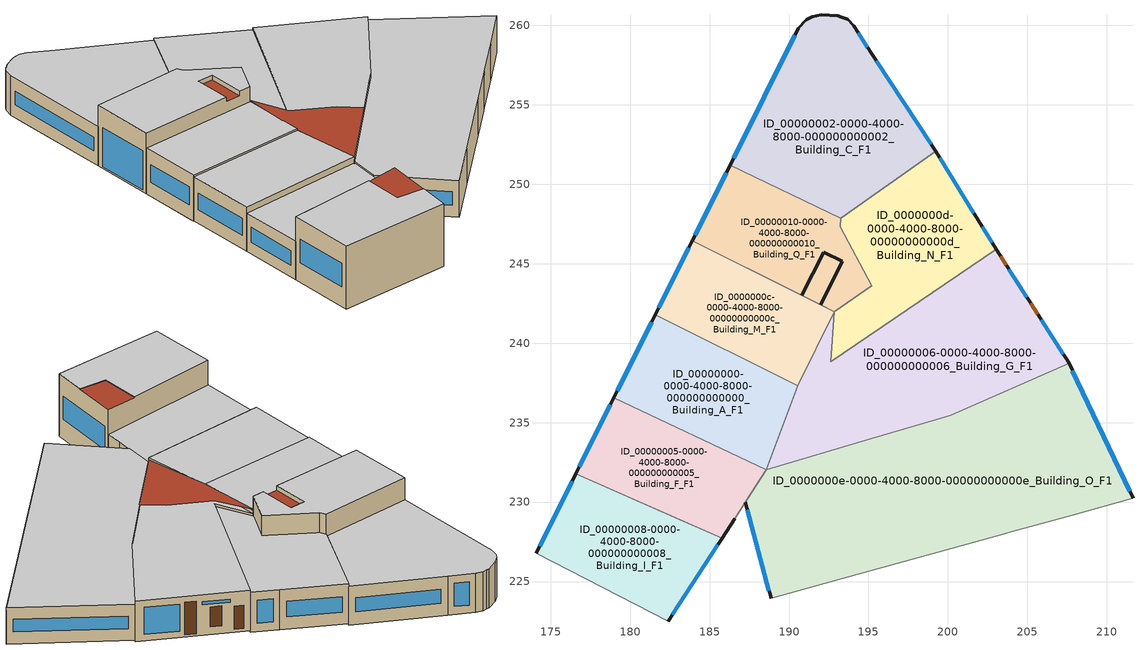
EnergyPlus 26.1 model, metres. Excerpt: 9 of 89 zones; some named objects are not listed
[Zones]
ID_00000010-0000-4000-8000-000000000010_Building_Q_F1
 floor ground (FLOOR_CONSTRUCTION_BE_TH_01_EXISTING): 183.91,246.45 186.28,251.2 193.26,247.86 193.22,247.34 195.2,243.6 192.85,241.99 z3.75
 wall outside (WALL_CONSTRUCTION_BE_TH_01_EXISTING): 186.28,251.2 183.91,246.45 z3.75:8.88; 190.81,243.01 192.18,245.74 193.36,245.15 191.98,242.42 z8.5:8.88
 wall adiabatic (WALL_CONSTRUCTION_BE_TH_01_EXISTING): 192.85,241.99 195.2,243.6 193.22,247.34 193.26,247.86 186.28,251.2 z3.75:8.88; 183.91,246.45,8.88 183.91,246.45,3.75 192.85,241.99,3.75 192.85,241.99,8.88 191.98,242.42,8.88 191.98,242.42,8.5 190.81,243.01,8.5 190.81,243.01,8.88
 window (WINDOW_CONSTRUCTION_BE_TH_01_EXISTING): 186.05,250.73 184.08,246.79 z3.93:7.21
 ceiling to ID_00000010-0000-4000-8000-000000000010_Building_Q_F2 (FLOOR_CONSTRUCTION_BE_TH_01_EXISTING): 183.91,246.45 190.81,243.01 192.18,245.74 193.36,245.15 191.98,242.42 192.85,241.99 195.2,243.6 193.22,247.34 193.26,247.86 186.28,251.2 z8.88
 roof outside (ROOF_CONSTRUCTION_BE_TH_01_EXISTING): 190.81,243.01 191.98,242.42 193.36,245.15 192.18,245.74 z8.5
ID_00000002-0000-4000-8000-000000000002_Building_C_F1
 floor ground (FLOOR_CONSTRUCTION_BE_TH_01_EXISTING): 186.28,251.2 189.69,258.01 190.59,259.82 191.08,260.37 191.46,260.53 192.04,260.67 193.07,260.6 193.32,260.53 193.69,260.38 194.08,259.97 195.2,258.2 195.4,257.9 199.23,252.09 193.26,247.86 z3.75
 wall outside (WALL_CONSTRUCTION_BE_TH_01_EXISTING): 199.23,252.09 195.2,258.2 194.08,259.97 193.69,260.38 193.32,260.53 193.07,260.6 192.04,260.67 191.46,260.53 191.08,260.37 190.59,259.82 186.28,251.2 z3.75:7.05
 wall adiabatic (WALL_CONSTRUCTION_BE_TH_01_EXISTING): 186.28,251.2 193.26,247.86 199.23,252.09 z3.75:7.05
 window (WINDOW_CONSTRUCTION_BE_TH_01_EXISTING): 194.94,258.62 194.35,259.55 z4.42:6.38; 198.95,252.51 195.48,257.78 z4.81:5.99; 190.37,259.37 186.51,251.64 z4.83:5.97
 ceiling to ID_00000002-0000-4000-8000-000000000002_Building_C_F2 (FLOOR_CONSTRUCTION_BE_TH_01_EXISTING): 186.28,251.2 193.26,247.86 199.23,252.09 195.2,258.2 194.08,259.97 193.69,260.38 193.32,260.53 193.07,260.6 192.04,260.67 191.46,260.53 191.08,260.37 190.59,259.82 z7.05
ID_0000000c-0000-4000-8000-00000000000c_Building_M_F1
 floor ground (FLOOR_CONSTRUCTION_BE_TH_01_EXISTING): 181.58,241.78 181.73,242.09 183.91,246.45 192.85,241.99 190.54,237.32 z3.76
 wall outside (WALL_CONSTRUCTION_BE_TH_01_EXISTING): 183.91,246.45 181.58,241.78 z3.76:7.64
 wall adiabatic (WALL_CONSTRUCTION_BE_TH_01_EXISTING): 181.58,241.78 190.54,237.32 192.85,241.99 183.91,246.45 z3.76:7.64
 window (WINDOW_CONSTRUCTION_BE_TH_01_EXISTING): 183.69,246.01 181.8,242.23 z4.96:6.45
 ceiling to ID_0000000c-0000-4000-8000-00000000000c_Building_M_F2 (FLOOR_CONSTRUCTION_BE_TH_01_EXISTING): 181.58,241.78 190.54,237.32 192.85,241.99 183.91,246.45 z7.64
ID_0000000e-0000-4000-8000-00000000000e_Building_O_F1
 floor ground (FLOOR_CONSTRUCTION_BE_O_01_EXISTING): 187.26,230 188.58,232.03 193.03,233.35 195.16,233.98 200.18,235.47 207.62,238.72 211.65,230.24 188.87,223.95 z4.09
 wall outside (WALL_CONSTRUCTION_BE_O_01_EXISTING): 211.65,230.24 207.62,238.72 / 187.26,230 188.87,223.95 z4.09:7.16
 wall adiabatic (WALL_CONSTRUCTION_BE_O_01_EXISTING): 207.62,238.72 200.18,235.47 199.22,235.19 195.16,233.98 188.58,232.03 187.26,230 / 188.87,223.95 193.41,225.21 200.27,227.1 203.59,228.02 204,228.13 207.83,229.18 211.65,230.24 z4.09:7.16
 window (WINDOW_CONSTRUCTION_BE_O_01_EXISTING): 211.43,230.69 207.84,238.27 z5.09:6.16; 187.38,229.51 188.74,224.43 z5.06:6.19
 ceiling to ID_0000000e-0000-4000-8000-00000000000e_Building_O_F2 (FLOOR_CONSTRUCTION_BE_O_01_EXISTING): 187.26,230 188.87,223.95 211.65,230.24 207.62,238.72 200.18,235.47 195.16,233.98 188.58,232.03 z7.16
ID_00000000-0000-4000-8000-000000000000_Building_A_F1
 floor ground (FLOOR_CONSTRUCTION_BE_TH_01_EXISTING): 178.97,236.57 181.58,241.78 190.54,237.32 188.58,232.03 z3.82
 wall outside (WALL_CONSTRUCTION_BE_TH_01_EXISTING): 181.58,241.78 178.97,236.57 z3.82:7.55
 wall adiabatic (WALL_CONSTRUCTION_BE_TH_01_EXISTING): 178.97,236.57 188.58,232.03 190.54,237.32 181.58,241.78 z3.82:7.55
 window (WINDOW_CONSTRUCTION_BE_TH_01_EXISTING): 181.35,241.33 179.2,237.02 z4.99:6.38
 ceiling to ID_00000000-0000-4000-8000-000000000000_Building_A_F2 (FLOOR_CONSTRUCTION_BE_TH_01_EXISTING): 178.97,236.57 188.58,232.03 190.54,237.32 181.58,241.78 z7.55
ID_00000005-0000-4000-8000-000000000005_Building_F_F1
 floor ground (FLOOR_CONSTRUCTION_BE_TH_01_EXISTING): 176.57,231.77 178.97,236.57 188.58,232.03 187.26,230 185.79,227.73 z3.83
 wall outside (WALL_CONSTRUCTION_BE_TH_01_EXISTING): 178.97,236.57 176.57,231.77 / 185.79,227.73 186.57,228.94 z3.83:7.07
 wall adiabatic (WALL_CONSTRUCTION_BE_TH_01_EXISTING): 186.57,228.94 188.58,232.03 178.97,236.57 / 176.57,231.77 185.79,227.73 z3.83:7.07
 window (WINDOW_CONSTRUCTION_BE_TH_01_EXISTING): 178.75,236.13 176.8,232.22 z4.84:6.07
 ceiling to ID_00000005-0000-4000-8000-000000000005_Building_F_F2 (FLOOR_CONSTRUCTION_BE_TH_01_EXISTING): 176.57,231.77 185.79,227.73 186.57,228.94 188.58,232.03 178.97,236.57 z7.07
ID_00000006-0000-4000-8000-000000000006_Building_G_F1
 floor ground (FLOOR_CONSTRUCTION_BE_TH_01_EXISTING): 188.58,232.03 190.54,237.32 192.85,241.99 192.63,238.83 203.04,245.91 207.62,238.72 200.18,235.47 195.16,233.98 193.03,233.35 z3.98
 wall outside (WALL_CONSTRUCTION_BE_TH_01_EXISTING): 207.62,238.72 203.04,245.91 z3.98:7.4
 wall adiabatic (WALL_CONSTRUCTION_BE_TH_01_EXISTING): 203.04,245.91 192.63,238.83 192.85,241.99 190.54,237.32 188.58,232.03 195.16,233.98 199.22,235.19 200.18,235.47 207.62,238.72 z3.98:7.4
 window (WINDOW_CONSTRUCTION_BE_TH_01_EXISTING): 207.26,239.3 205.86,241.49 z4.52:6.8; 204.96,242.89 203.83,244.66 z6.57:6.8
 door (DOOR_CONSTRUCTION_BE_TH_01_EXISTING): 205.65,241.81 205.2,242.52 z4.15:6.93; 204.65,243.39 204.18,244.11 z4.63:6.31; 203.68,244.9 203.31,245.48 z4.24:6.17
 ceiling to ID_00000006-0000-4000-8000-000000000006_Building_G_F2 (FLOOR_CONSTRUCTION_BE_TH_01_EXISTING): 188.58,232.03 195.16,233.98 200.18,235.47 207.62,238.72 203.04,245.91 192.63,238.83 192.85,241.99 190.54,237.32 z7.4
 roof outside (ROOF_CONSTRUCTION_BE_TH_01_EXISTING): 188.58,232.03,7.4 191.7,232.96,7.51 193.03,233.35,7.56 195.16,233.98,7.64 194.53,235.83,7.67 192.63,238.83,7.68 192.85,241.99,7.77 190.54,237.32,7.59
ID_0000000d-0000-4000-8000-00000000000d_Building_N_F1
 floor ground (FLOOR_CONSTRUCTION_BE_TH_01_EXISTING): 192.63,238.83 192.85,241.99 195.2,243.6 193.22,247.34 193.26,247.86 199.23,252.09 203.04,245.91 z3.86
 wall outside (WALL_CONSTRUCTION_BE_TH_01_EXISTING): 203.04,245.91 201.9,247.75 199.23,252.09 z3.86:7.23
 wall adiabatic (WALL_CONSTRUCTION_BE_TH_01_EXISTING): 199.23,252.09 193.26,247.86 193.22,247.34 195.2,243.6 192.85,241.99 192.63,238.83 203.04,245.91 z3.86:7.23
 window (WINDOW_CONSTRUCTION_BE_TH_01_EXISTING): 202.78,246.33 202.16,247.33 z4.58:6.52; 201.64,248.18 199.49,251.66 z4.9:6.19
 ceiling to ID_0000000d-0000-4000-8000-00000000000d_Building_N_F2 (FLOOR_CONSTRUCTION_BE_TH_01_EXISTING): 192.63,238.83 203.04,245.91 199.23,252.09 193.26,247.86 193.22,247.34 195.2,243.6 192.85,241.99 z7.23
ID_00000008-0000-4000-8000-000000000008_Building_I_F1
 floor ground (FLOOR_CONSTRUCTION_BE_TH_01_EXISTING): 174.07,226.78 176.57,231.77 185.79,227.73 182.39,222.5 180.6,223.42 z3.84
 wall outside (WALL_CONSTRUCTION_BE_TH_01_EXISTING): 176.57,231.77 174.07,226.78 z3.84:9.13; 182.39,222.5,9.13 182.39,222.5,3.84 185.79,227.73,3.84 185.79,227.73,9.13 183.79,224.67,9.09 183.79,224.67,9.13
 wall adiabatic (WALL_CONSTRUCTION_BE_TH_01_EXISTING): 174.07,226.78 182.39,222.5 z3.84:9.13; 185.79,227.73,9.13 185.79,227.73,3.84 176.57,231.77,3.84 176.57,231.77,9.13 183.36,228.8,9.13 183.36,228.8,9.05
 window (WINDOW_CONSTRUCTION_BE_TH_01_EXISTING): 176.35,231.32 174.3,227.22 z5.49:7.49; 182.66,222.92 185.51,227.31 z5.51:7.46
 ceiling to ID_00000008-0000-4000-8000-000000000008_Building_I_F2 (FLOOR_CONSTRUCTION_BE_TH_01_EXISTING): 174.07,226.78 182.39,222.5 183.79,224.67 181.89,225.95 183.36,228.8 176.57,231.77 z9.13
 roof outside (ROOF_CONSTRUCTION_BE_TH_01_EXISTING): 181.89,225.95,9.02 183.79,224.67,9.09 185.79,227.73,9.13 183.36,228.8,9.05
[Building]
UrbanScene: North axis=0; Terrain=City; Loads convergence tolerance value=0.04; Temperature convergence tolerance value=0.4; Solar distribution=FullExterior; Maximum number of warmup days=100; Name=Demo urban block
[Site:Location]
Demo Location: City=Anonymized; Reference system=local coordinates
[WindowMaterial:Shade]
Shading_Material: Solar transmittance=0.1; Solar reflectance=0.5; Visible transmittance=0.2; Visible reflectance=0.5; Infrared hemispherical emissivity=0.9; Infrared transmittance=0.05; Thickness=0.005; Conductivity=0.1; Shade to glass distance=0.05; Top opening multiplier=0.5; Bottom opening multiplier=0.5; Left side opening multiplier=0.5; Right side opening multiplier=0.5; Airflow permeability=0
[Material]
Name | Roughness | Thickness | Conductivity | Density | Specific heat | Solar absorptance | Thermal absorptance | Visible absorptance
BE_GypsumBlock_Material | MediumSmooth | 0.1 | 0.4 | 900 | 1000
WALL_MATERIAL_BE_O_01_EXISTING; WALL_MATERIAL_BE_TH_01_EXISTING | MediumRough | 0.1 | 0.22 | 900 | 840 | 0.7 | 0.9 | 0.7
FLOOR_MATERIAL_BE_O_01_EXISTING | MediumRough | 0.1 | 0.079 | 2000 | 840 | 0.6 | 0.9 | 0.6
ROOF_MATERIAL_BE_TH_01_EXISTING | MediumRough | 0.1 | 0.17 | 800 | 920 | 0.75 | 0.9 | 0.75
FLOOR_MATERIAL_BE_TH_01_EXISTING | MediumRough | 0.1 | 0.085 | 2000 | 840 | 0.6 | 0.9 | 0.6
DOOR_MATERIAL_BE_TH_01_EXISTING | MediumSmooth | 0.04 | 0.16 | 700 | 1300 | 0.7 | 0.9 | 0.7
[Construction]
BE_Internal_Partition_Const: BE_GypsumBlock_Material
WALL_CONSTRUCTION_BE_O_01_EXISTING: WALL_MATERIAL_BE_O_01_EXISTING
FLOOR_CONSTRUCTION_BE_O_01_EXISTING: FLOOR_MATERIAL_BE_O_01_EXISTING
WINDOW_CONSTRUCTION_BE_O_01_EXISTING: GLASS_BE_O_01_EXISTING, AIR_GAP_BE_O_01_EXISTING, GLASS_BE_O_01_EXISTING
WALL_CONSTRUCTION_BE_TH_01_EXISTING: WALL_MATERIAL_BE_TH_01_EXISTING
ROOF_CONSTRUCTION_BE_TH_01_EXISTING: ROOF_MATERIAL_BE_TH_01_EXISTING
FLOOR_CONSTRUCTION_BE_TH_01_EXISTING: FLOOR_MATERIAL_BE_TH_01_EXISTING
WINDOW_CONSTRUCTION_BE_TH_01_EXISTING: GLASS_BE_TH_01_EXISTING, AIR_GAP_BE_TH_01_EXISTING, GLASS_BE_TH_01_EXISTING
DOOR_CONSTRUCTION_BE_TH_01_EXISTING: DOOR_MATERIAL_BE_TH_01_EXISTING
[WindowMaterial:Glazing] Back side infrared hemispherical emissivity=0.84; Back side solar reflectance at normal incidence=0.071; Back side visible reflectance at normal incidence=0.08; Conductivity=1; Front side infrared hemispherical emissivity=0.84; Front side solar reflectance at normal incidence=0.071; Front side visible reflectance at normal incidence=0.08; Infrared transmittance at normal incidence=0; Optical data type=SpectralAverage; Solar transmittance at normal incidence=0.775; Thickness=0.006; Visible transmittance at normal incidence=0.881
GLASS_BE_O_01_EXISTING; GLASS_BE_TH_01_EXISTING
[WindowMaterial:Gas] Gas type=Air; Thickness=0.012
AIR_GAP_BE_O_01_EXISTING; AIR_GAP_BE_TH_01_EXISTING
[Zone] Multiplier=1
Name | Ceiling height | Volume
ID_00000010-0000-4000-8000-000000000010_Building_Q_F1 | 5.12401 | 274.77
ID_00000002-0000-4000-8000-000000000002_Building_C_F1 | 3.3035 | 312.26
ID_0000000c-0000-4000-8000-00000000000c_Building_M_F1 | 3.88145 | 202.66
ID_0000000e-0000-4000-8000-00000000000e_Building_O_F1 | 3.06912 | 573.34
ID_00000000-0000-4000-8000-000000000000_Building_A_F1 | 3.73622 | 220.29
ID_00000005-0000-4000-8000-000000000005_Building_F_F1 | 3.23382 | 174.45
ID_00000006-0000-4000-8000-000000000006_Building_G_F1 | 3.4251 | 404.2
ID_0000000d-0000-4000-8000-00000000000d_Building_N_F1 | 3.36688 | 219.91
ID_00000008-0000-4000-8000-000000000008_Building_I_F1 | 5.1839 | 295.79
[InternalMass] Construction=BE_Internal_Partition_Const
Name | Zone or zonelist | Surface area
ID_00000010-0000-4000-8000-000000000010_Building_Q_F1_Vertical_Internal_Mass | ID_00000010-0000-4000-8000-000000000010_Building_Q_F1 | 26.81
ID_00000002-0000-4000-8000-000000000002_Building_C_F1_Vertical_Internal_Mass | ID_00000002-0000-4000-8000-000000000002_Building_C_F1 | 47.26
ID_0000000c-0000-4000-8000-00000000000c_Building_M_F1_Vertical_Internal_Mass | ID_0000000c-0000-4000-8000-00000000000c_Building_M_F1 | 26.11
ID_0000000e-0000-4000-8000-00000000000e_Building_O_F1_Vertical_Internal_Mass | ID_0000000e-0000-4000-8000-00000000000e_Building_O_F1 | 93.4
ID_00000000-0000-4000-8000-000000000000_Building_A_F1_Vertical_Internal_Mass | ID_00000000-0000-4000-8000-000000000000_Building_A_F1 | 29.48
ID_00000005-0000-4000-8000-000000000005_Building_F_F1_Vertical_Internal_Mass | ID_00000005-0000-4000-8000-000000000005_Building_F_F1 | 26.97
ID_00000006-0000-4000-8000-000000000006_Building_G_F1_Vertical_Internal_Mass | ID_00000006-0000-4000-8000-000000000006_Building_G_F1 | 59.01
ID_0000000d-0000-4000-8000-00000000000d_Building_N_F1_Vertical_Internal_Mass | ID_0000000d-0000-4000-8000-00000000000d_Building_N_F1 | 32.66
ID_00000008-0000-4000-8000-000000000008_Building_I_F1_Vertical_Internal_Mass | ID_00000008-0000-4000-8000-000000000008_Building_I_F1 | 28.53
[People] Number of people schedule=People_Number_Schedule; Number of people calculation method=People; Activity level schedule=People_Activity_Schedule; Carbon dioxide generation rate=3.82e-08; Fraction radiant=0.3; Sensible heat fraction=0.5; Mean radiant temperature calculation type=EnclosureAveraged
Name | Zone or zonelist or space or spacelist | Number of people
People_ID_00000010-0000-4000-8000-000000000010_Building_Q_F1 | ID_00000010-0000-4000-8000-000000000010_Building_Q_F1 | 2
People_ID_00000002-0000-4000-8000-000000000002_Building_C_F1 | ID_00000002-0000-4000-8000-000000000002_Building_C_F1 | 3
People_ID_0000000c-0000-4000-8000-00000000000c_Building_M_F1 | ID_0000000c-0000-4000-8000-00000000000c_Building_M_F1 | 2
People_ID_0000000e-0000-4000-8000-00000000000e_Building_O_F1 | ID_0000000e-0000-4000-8000-00000000000e_Building_O_F1 | 6
People_ID_00000000-0000-4000-8000-000000000000_Building_A_F1 | ID_00000000-0000-4000-8000-000000000000_Building_A_F1 | 2
People_ID_00000005-0000-4000-8000-000000000005_Building_F_F1 | ID_00000005-0000-4000-8000-000000000005_Building_F_F1 | 2
People_ID_00000006-0000-4000-8000-000000000006_Building_G_F1 | ID_00000006-0000-4000-8000-000000000006_Building_G_F1 | 3
People_ID_0000000d-0000-4000-8000-00000000000d_Building_N_F1 | ID_0000000d-0000-4000-8000-00000000000d_Building_N_F1 | 2
People_ID_00000008-0000-4000-8000-000000000008_Building_I_F1 | ID_00000008-0000-4000-8000-000000000008_Building_I_F1 | 2
[Lights] Schedule=Lighting_Schedule; Design level calculation method=LightingLevel; Radiant fraction=0.4; Fraction visible=0.1
Name | Zone or zonelist or space or spacelist | Lighting level
Lights_ID_00000010-0000-4000-8000-000000000010_Building_Q_F1 | ID_00000010-0000-4000-8000-000000000010_Building_Q_F1 | 268.12
Lights_ID_00000002-0000-4000-8000-000000000002_Building_C_F1 | ID_00000002-0000-4000-8000-000000000002_Building_C_F1 | 472.615
Lights_ID_0000000c-0000-4000-8000-00000000000c_Building_M_F1 | ID_0000000c-0000-4000-8000-00000000000c_Building_M_F1 | 261.059
Lights_ID_0000000e-0000-4000-8000-00000000000e_Building_O_F1 | ID_0000000e-0000-4000-8000-00000000000e_Building_O_F1 | 934.042
Lights_ID_00000000-0000-4000-8000-000000000000_Building_A_F1 | ID_00000000-0000-4000-8000-000000000000_Building_A_F1 | 294.799
Lights_ID_00000005-0000-4000-8000-000000000005_Building_F_F1 | ID_00000005-0000-4000-8000-000000000005_Building_F_F1 | 269.722
Lights_ID_00000006-0000-4000-8000-000000000006_Building_G_F1 | ID_00000006-0000-4000-8000-000000000006_Building_G_F1 | 590.059
Lights_ID_0000000d-0000-4000-8000-00000000000d_Building_N_F1 | ID_0000000d-0000-4000-8000-00000000000d_Building_N_F1 | 326.583
Lights_ID_00000008-0000-4000-8000-000000000008_Building_I_F1 | ID_00000008-0000-4000-8000-000000000008_Building_I_F1 | 285.297
[ElectricEquipment] Schedule=Equipment_Schedule; Design level calculation method=EquipmentLevel; Fraction latent=0.1; Fraction radiant=0.3; Fraction lost=0.1
Name | Zone or zonelist or space or spacelist | Design level
ElectricEquipment_ID_00000010-0000-4000-8000-000000000010_Building_Q_F1 | ID_00000010-0000-4000-8000-000000000010_Building_Q_F1 | 107.248
ElectricEquipment_ID_00000002-0000-4000-8000-000000000002_Building_C_F1 | ID_00000002-0000-4000-8000-000000000002_Building_C_F1 | 189.046
ElectricEquipment_ID_0000000c-0000-4000-8000-00000000000c_Building_M_F1 | ID_0000000c-0000-4000-8000-00000000000c_Building_M_F1 | 104.424
ElectricEquipment_ID_0000000e-0000-4000-8000-00000000000e_Building_O_F1 | ID_0000000e-0000-4000-8000-00000000000e_Building_O_F1 | 373.617
ElectricEquipment_ID_00000000-0000-4000-8000-000000000000_Building_A_F1 | ID_00000000-0000-4000-8000-000000000000_Building_A_F1 | 117.92
ElectricEquipment_ID_00000005-0000-4000-8000-000000000005_Building_F_F1 | ID_00000005-0000-4000-8000-000000000005_Building_F_F1 | 107.889
ElectricEquipment_ID_00000006-0000-4000-8000-000000000006_Building_G_F1 | ID_00000006-0000-4000-8000-000000000006_Building_G_F1 | 236.024
ElectricEquipment_ID_0000000d-0000-4000-8000-00000000000d_Building_N_F1 | ID_0000000d-0000-4000-8000-00000000000d_Building_N_F1 | 130.633
ElectricEquipment_ID_00000008-0000-4000-8000-000000000008_Building_I_F1 | ID_00000008-0000-4000-8000-000000000008_Building_I_F1 | 114.119
[WindowShadingControl] Shading type=InteriorShade; Shading control type=OnIfScheduleAllows; Schedule=Shading_Schedule; Shading control is scheduled=Yes; Shading device material=Shading_Material
Name | Zone | Fenestration surface name 1 | Fenestration surface name 2 | Fenestration surface name 3
Shading_Control_ID_00000010-0000-4000-8000-000000000010_Building_Q_F1 | ID_00000010-0000-4000-8000-000000000010_Building_Q_F1 | Window_UUID_0aada44b-e101-461a-9bd9-38cab736597d
Shading_Control_ID_00000002-0000-4000-8000-000000000002_Building_C_F1 | ID_00000002-0000-4000-8000-000000000002_Building_C_F1 | Window_WallSurface_UUID_6c13ef64-08c2-4883-8243-9d958fd245a0_Floor1 | Window_WallSurface_UUID_d1621a36-49bf-41e9-9a20-242809d101df_Floor1 | Window_WallSurface_UUID_b55f43a7-840d-45db-991f-3315b7c44bf9_Floor1
Shading_Control_ID_0000000c-0000-4000-8000-00000000000c_Building_M_F1 | ID_0000000c-0000-4000-8000-00000000000c_Building_M_F1 | Window_WallSurface_UUID_ba205026-c1b1-4826-907e-cae0921549b8_Floor1
Shading_Control_ID_0000000e-0000-4000-8000-00000000000e_Building_O_F1 | ID_0000000e-0000-4000-8000-00000000000e_Building_O_F1 | Window_WallSurface_UUID_47eaf5d1-bd25-4d6e-abbd-205a1819ed3e_Floor1 | Window_WallSurface_UUID_633c8162-b79b-4d85-a100-ecb88c3f9cbf_Floor1
Shading_Control_ID_00000000-0000-4000-8000-000000000000_Building_A_F1 | ID_00000000-0000-4000-8000-000000000000_Building_A_F1 | Window_WallSurface_UUID_415bd940-f2c6-45b5-8a3b-bda8b3434628_Floor1
Shading_Control_ID_00000005-0000-4000-8000-000000000005_Building_F_F1 | ID_00000005-0000-4000-8000-000000000005_Building_F_F1 | Window_WallSurface_UUID_6974947e-3a1d-414c-8d30-bbec3325a1e0_Floor1
Shading_Control_ID_00000006-0000-4000-8000-000000000006_Building_G_F1 | ID_00000006-0000-4000-8000-000000000006_Building_G_F1 | Window_UUID_e6cb4e75-a9a5-4296-bc6f-cb0e79dc70e8 | Window_UUID_29cf973b-350f-4356-a60b-d43d797fbe0a
Shading_Control_ID_0000000d-0000-4000-8000-00000000000d_Building_N_F1 | ID_0000000d-0000-4000-8000-00000000000d_Building_N_F1 | Window_WallSurface_UUID_94153be7-0b52-4745-9bf2-c16048c93b11_Floor1 | Window_WallSurface_UUID_3f9a39ca-cf31-4086-83c6-81841c6b83d1_Floor1
Shading_Control_ID_00000008-0000-4000-8000-000000000008_Building_I_F1 | ID_00000008-0000-4000-8000-000000000008_Building_I_F1 | Window_WallSurface_UUID_a951d05e-d540-40e3-9d50-1972bfbe1144_Floor1 | Window_WallSurface_UUID_e41b38cb-8038-494f-9941-4dac117cb0c5_Floor1
[ZoneVentilation:WindandStackOpenArea] Opening area fraction schedule=Window_Open_Schedule; Effective angle=0; Discharge coefficient for opening=0.65; Minimum indoor temperature=22; Maximum indoor temperature=100; Delta temperature=-100; Minimum outdoor temperature=15; Maximum outdoor temperature=30; Maximum wind speed=40
Name | Zone or space | Opening area
Window_Ventilation_ID_00000010-0000-4000-8000-000000000010_Building_Q_F1 | ID_00000010-0000-4000-8000-000000000010_Building_Q_F1 | 14.4519
Window_Ventilation_ID_00000002-0000-4000-8000-000000000002_Building_C_F1 | ID_00000002-0000-4000-8000-000000000002_Building_C_F1 | 19.5138
Window_Ventilation_ID_0000000c-0000-4000-8000-00000000000c_Building_M_F1 | ID_0000000c-0000-4000-8000-00000000000c_Building_M_F1 | 6.28781
Window_Ventilation_ID_0000000e-0000-4000-8000-00000000000e_Building_O_F1 | ID_0000000e-0000-4000-8000-00000000000e_Building_O_F1 | 14.889
Window_Ventilation_ID_00000000-0000-4000-8000-000000000000_Building_A_F1 | ID_00000000-0000-4000-8000-000000000000_Building_A_F1 | 6.74241
Window_Ventilation_ID_00000005-0000-4000-8000-000000000005_Building_F_F1 | ID_00000005-0000-4000-8000-000000000005_Building_F_F1 | 5.38134
Window_Ventilation_ID_00000006-0000-4000-8000-000000000006_Building_G_F1 | ID_00000006-0000-4000-8000-000000000006_Building_G_F1 | 6.42794
Window_Ventilation_ID_0000000d-0000-4000-8000-00000000000d_Building_N_F1 | ID_0000000d-0000-4000-8000-00000000000d_Building_N_F1 | 7.57734
Window_Ventilation_ID_00000008-0000-4000-8000-000000000008_Building_I_F1 | ID_00000008-0000-4000-8000-000000000008_Building_I_F1 | 19.3936
[ThermostatSetpoint:SingleHeating] Setpoint temperature schedule=Heating Setpoint Schedule
ID_00000010-0000-4000-8000-000000000010_Building_Q_F1 Heating Only Setpoint; ID_00000002-0000-4000-8000-000000000002_Building_C_F1 Heating Only Setpoint; ID_0000000c-0000-4000-8000-00000000000c_Building_M_F1 Heating Only Setpoint; ID_0000000e-0000-4000-8000-00000000000e_Building_O_F1 Heating Only Setpoint; ID_00000000-0000-4000-8000-000000000000_Building_A_F1 Heating Only Setpoint; ID_00000005-0000-4000-8000-000000000005_Building_F_F1 Heating Only Setpoint; ID_00000006-0000-4000-8000-000000000006_Building_G_F1 Heating Only Setpoint; ID_0000000d-0000-4000-8000-00000000000d_Building_N_F1 Heating Only Setpoint; ID_00000008-0000-4000-8000-000000000008_Building_I_F1 Heating Only Setpoint
[ZoneControl:Thermostat] Control type schedule=Heating Only Control Type Sched
Name | Zone or zonelist | Control 1
ID_00000010-0000-4000-8000-000000000010_Building_Q_F1 Thermostat | ID_00000010-0000-4000-8000-000000000010_Building_Q_F1 | ID_00000010-0000-4000-8000-000000000010_Building_Q_F1 Heating Only Setpoint
ID_00000002-0000-4000-8000-000000000002_Building_C_F1 Thermostat | ID_00000002-0000-4000-8000-000000000002_Building_C_F1 | ID_00000002-0000-4000-8000-000000000002_Building_C_F1 Heating Only Setpoint
ID_0000000c-0000-4000-8000-00000000000c_Building_M_F1 Thermostat | ID_0000000c-0000-4000-8000-00000000000c_Building_M_F1 | ID_0000000c-0000-4000-8000-00000000000c_Building_M_F1 Heating Only Setpoint
ID_0000000e-0000-4000-8000-00000000000e_Building_O_F1 Thermostat | ID_0000000e-0000-4000-8000-00000000000e_Building_O_F1 | ID_0000000e-0000-4000-8000-00000000000e_Building_O_F1 Heating Only Setpoint
ID_00000000-0000-4000-8000-000000000000_Building_A_F1 Thermostat | ID_00000000-0000-4000-8000-000000000000_Building_A_F1 | ID_00000000-0000-4000-8000-000000000000_Building_A_F1 Heating Only Setpoint
ID_00000005-0000-4000-8000-000000000005_Building_F_F1 Thermostat | ID_00000005-0000-4000-8000-000000000005_Building_F_F1 | ID_00000005-0000-4000-8000-000000000005_Building_F_F1 Heating Only Setpoint
ID_00000006-0000-4000-8000-000000000006_Building_G_F1 Thermostat | ID_00000006-0000-4000-8000-000000000006_Building_G_F1 | ID_00000006-0000-4000-8000-000000000006_Building_G_F1 Heating Only Setpoint
ID_0000000d-0000-4000-8000-00000000000d_Building_N_F1 Thermostat | ID_0000000d-0000-4000-8000-00000000000d_Building_N_F1 | ID_0000000d-0000-4000-8000-00000000000d_Building_N_F1 Heating Only Setpoint
ID_00000008-0000-4000-8000-000000000008_Building_I_F1 Thermostat | ID_00000008-0000-4000-8000-000000000008_Building_I_F1 | ID_00000008-0000-4000-8000-000000000008_Building_I_F1 Heating Only Setpoint
[Zone equipment]
ID_00000010-0000-4000-8000-000000000010_Building_Q_F1: ID_00000010-0000-4000-8000-000000000010_Building_Q_F1 Ideal Loads
ID_00000002-0000-4000-8000-000000000002_Building_C_F1: ID_00000002-0000-4000-8000-000000000002_Building_C_F1 Ideal Loads
ID_0000000c-0000-4000-8000-00000000000c_Building_M_F1: ID_0000000c-0000-4000-8000-00000000000c_Building_M_F1 Ideal Loads
ID_0000000e-0000-4000-8000-00000000000e_Building_O_F1: ID_0000000e-0000-4000-8000-00000000000e_Building_O_F1 Ideal Loads
ID_00000000-0000-4000-8000-000000000000_Building_A_F1: ID_00000000-0000-4000-8000-000000000000_Building_A_F1 Ideal Loads
ID_00000005-0000-4000-8000-000000000005_Building_F_F1: ID_00000005-0000-4000-8000-000000000005_Building_F_F1 Ideal Loads
ID_00000006-0000-4000-8000-000000000006_Building_G_F1: ID_00000006-0000-4000-8000-000000000006_Building_G_F1 Ideal Loads
ID_0000000d-0000-4000-8000-00000000000d_Building_N_F1: ID_0000000d-0000-4000-8000-00000000000d_Building_N_F1 Ideal Loads
ID_00000008-0000-4000-8000-000000000008_Building_I_F1: ID_00000008-0000-4000-8000-000000000008_Building_I_F1 Ideal Loads
[ZoneInfiltration:DesignFlowRate] Schedule=Infiltration_Schedule; Design flow rate calculation method=AirChanges/Hour; Air changes per hour=1; Constant term coefficient=1; Temperature term coefficient=0; Velocity term coefficient=0; Velocity squared term coefficient=0
Name | Zone or zonelist or space or spacelist
ID_00000010-0000-4000-8000-000000000010_Building_Q_F1 Infiltration | ID_00000010-0000-4000-8000-000000000010_Building_Q_F1
ID_00000002-0000-4000-8000-000000000002_Building_C_F1 Infiltration | ID_00000002-0000-4000-8000-000000000002_Building_C_F1
ID_0000000c-0000-4000-8000-00000000000c_Building_M_F1 Infiltration | ID_0000000c-0000-4000-8000-00000000000c_Building_M_F1
ID_0000000e-0000-4000-8000-00000000000e_Building_O_F1 Infiltration | ID_0000000e-0000-4000-8000-00000000000e_Building_O_F1
ID_00000000-0000-4000-8000-000000000000_Building_A_F1 Infiltration | ID_00000000-0000-4000-8000-000000000000_Building_A_F1
ID_00000005-0000-4000-8000-000000000005_Building_F_F1 Infiltration | ID_00000005-0000-4000-8000-000000000005_Building_F_F1
ID_00000006-0000-4000-8000-000000000006_Building_G_F1 Infiltration | ID_00000006-0000-4000-8000-000000000006_Building_G_F1
ID_0000000d-0000-4000-8000-00000000000d_Building_N_F1 Infiltration | ID_0000000d-0000-4000-8000-00000000000d_Building_N_F1
ID_00000008-0000-4000-8000-000000000008_Building_I_F1 Infiltration | ID_00000008-0000-4000-8000-000000000008_Building_I_F1
[Schedule:Compact]
People_Number_Schedule: Through: 12/31, For: Weekdays, Until: 07:00, 1, Until: 09:00, 0.5, Until: 17:00, 0.1, Until: 24:00, 1, For: Weekends Holidays AllOtherDays, Until: 08:00, 1, Until: 24:00, 0.8
People_Activity_Schedule: Through: 12/31, For: AllDays, Until: 07:00, 72, Until: 24:00, 120
Lighting_Schedule: Through: 12/31, For: Weekdays, Until: 06:00, 0, Until: 08:00, 0.5, Until: 17:00, 0.05, Until: 23:00, 0.8, Until: 24:00, 0.05, For: Weekends Holidays AllOtherDays, Until: 08:00, 0, Until: 17:00, 0.1, Until: 24:00, 0.8
Equipment_Schedule: Through: 12/31, For: Weekdays, Until: 06:00, 0.2, Until: 08:00, 0.6, Until: 17:00, 0.2, Until: 23:00, 0.8, Until: 24:00, 0.2, For: Weekends Holidays AllOtherDays, Until: 08:00, 0.2, Until: 23:00, 0.6, Until: 24:00, 0.2
Infiltration_Schedule; Heating Only Control Type Sched: Through: 12/31, For: AllDays, Until: 24:00, 1
Heating Setpoint Schedule: Through: 12/31, For: AllDays, Until: 24:00, 21
Shading_Schedule: Through: 03/31, For: AllDays, Until: 24:00, 0, Through: 09/30, For: AllDays, Until: 08:00, 0, Until: 19:00, 1, Until: 24:00, 0, Through: 12/31, For: AllDays, Until: 24:00, 0
Window_Open_Schedule: Through: 03/31, For: AllDays, Until: 24:00, 0, Through: 09/30, For: AllDays, Until: 07:00, 1, Until: 20:00, 0, Until: 24:00, 1, Through: 12/31, For: AllDays, Until: 24:00, 0
